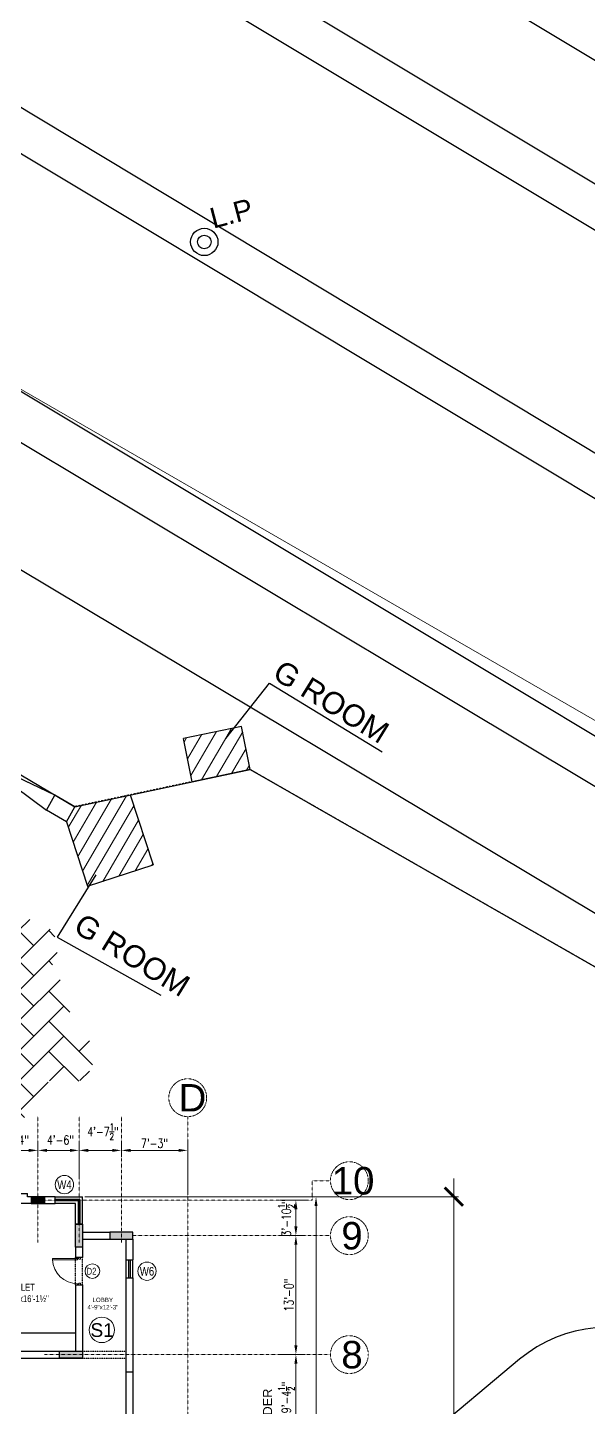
# Model space of a CAD drawing. Header units: inches. Extents: x -110725 to 51121, y 8404 to 44825.
# Drawn here: x -34728 to -33992, y 23447 to 25256 of the extents above; entities that cross this region are included whole.
import ezdxf
from ezdxf.enums import TextEntityAlignment as Align

# ---------------------------------------------------------------- set-up
doc = ezdxf.new("R2010")
doc.units = ezdxf.units.IN
doc.header["$LTSCALE"] = 0.1
doc.header["$MEASUREMENT"] = 0
doc.linetypes.add('CENTER', pattern=[2, 1.25, -0.25, 0.25, -0.25])
doc.linetypes.add('DASHED', pattern=[0.75, 0.5, -0.25])
doc.layers.get('0').update_dxf_attribs({"color": 1, "lineweight": 0})
doc.layers.get('Defpoints').update_dxf_attribs({"lineweight": 0})
for name, color, linetype in [('boundary', 6, 'Continuous'), ('building', 6, 'Continuous'), ('COL', 6, 'Continuous'), ('Column Hatch', 7, 'Continuous'), ('GF', 1, 'Continuous'), ('GFW', 5, 'Continuous'), ('GREEN BELT', 80, 'Continuous'), ('POLE', 7, 'Continuous'), ('road', 8, 'Continuous'), ('SEAL', 7, 'Continuous')]:
    doc.layers.add(name, color=color, linetype=linetype)
for name, color, linetype, lineweight in [('CAR', 4, 'Continuous', 0), ('dim', 252, 'Continuous', 0), ('DOOR', 32, 'Continuous', 0), ('GRID', 8, 'CENTER', 0), ('HATCH', 5, 'Continuous', 5), ('TEXT', 3, 'Continuous', 0)]:
    doc.layers.add(name, color=color, linetype=linetype, lineweight=lineweight)
doc.styles.add('ATIF', font='arial.ttf')
doc.styles.add('EHSAN', font='arial.ttf', dxfattribs={"height": 54})
doc.styles.add('MONOTXT', font='@Arial Unicode MS')
doc.styles.add('ROMANS', font='arial.ttf', dxfattribs={"width": 0.8, "height": 15})
doc.styles.get("Standard").update_dxf_attribs({"font": 'arial.ttf'})
doc.styles.add('WORKING', font='romans.shx', dxfattribs={"width": 0.75})
doc.dimstyles.new('1-8', dxfattribs={"dimtxt": 6, "dimasz": 6, "dimexe": 3, "dimexo": 1, "dimgap": 2, "dimtad": 1, "dimdec": 1, "dimzin": 3, "dimdsep": 46, "dimlunit": 4, "dimtxsty": 'WORKING', "dimcen": 2, "dimdle": 3, "dimadec": 0, "dimazin": 0, "dimtfac": 0.75, "dimtdec": 1, "dimtofl": 0, "dimtmove": 1, "dimatfit": 0, "dimfxl": 4, "dimtolj": 1, "dimtzin": 0, "dimlwd": -1, "dimlwe": -1, "dimarcsym": 1})
doc.dimstyles.new('DIM1', dxfattribs={"dimtxt": 54, "dimasz": 6, "dimexe": 6, "dimexo": 3, "dimgap": 1, "dimtad": 0, "dimzin": 0, "dimdsep": 46, "dimlunit": 4, "dimtxsty": 'EHSAN', "dimblk": 'ARCHTICK', "dimcen": 3, "dimdle": 6, "dimclrd": 4, "dimclre": 4, "dimclrt": 6, "dimadec": 0, "dimazin": 0, "dimtfac": 1, "dimtofl": 0, "dimtmove": 1, "dimatfit": 3, "dimldrblk": 'ARCHTICK', "dimfxl": 4, "dimtolj": 1, "dimtzin": 3, "dimlwd": -1, "dimlwe": -1, "dimarcsym": 0})
doc.dimstyles.get("Standard").update_dxf_attribs({"dimtxt": 0.18, "dimasz": 0.18, "dimexe": 0.18, "dimexo": 0.0625, "dimgap": 0.09, "dimtad": 0, "dimtih": 1, "dimtoh": 1, "dimdec": 4, "dimzin": 0, "dimdsep": 46, "dimtxsty": 'Standard', "dimcen": 0.09, "dimadec": 0, "dimazin": 0, "dimtfac": 1, "dimtdec": 4, "dimtofl": 0, "dimtmove": 0, "dimatfit": 3, "dimfxl": 1, "dimtolj": 1, "dimtzin": 0, "dimarcsym": 0})
pattern_1 = [(59.691365, (-312266.656, -301062.324), (-12.8563571, 7.51524793), [])]

# ---------------------------------------------------------------- blocks, each defined once
blk = doc.blocks.new('LP')
at = {"layer": 'POLE', "linetype": 'Continuous'}
for radius in [2.24, 1.12]:
    blk.add_circle((39544.58, 18392.87), radius, dxfattribs=at)
at = {"layer": 'SEAL', "color": 7, "linetype": 'Continuous', "lineweight": 25, "style": 'MONOTXT'}
blk.add_text('L.P', height=3.36, dxfattribs=at).set_placement((39550.06, 18394.6), align=Align.CENTER)
blk = doc.blocks.new('_ArchTick')
at = {"color": 0, "linetype": 'ByBlock', "const_width": 0.15}
blk.add_lwpolyline([(-0.5, -0.5), (0.5, 0.5)], dxfattribs=at)
blk = doc.blocks.new('*D36')
at = {"layer": 'Defpoints', "color": 0, "transparency": 16777216}
for p in [(-34844.4, 24844.2), (-34980.2, 24608.8, 1175.7), (-31891.2, 22827, 1175.7)]:
    blk.add_point(p, dxfattribs=at)
at = {"layer": 'dim', "color": 4, "transparency": 16777216}
for p, q in [((-34978.7, 24611.4), (-34841.4, 24849.4)), ((-34865.2, 24856.2), (-33399.6, 24010.9)), ((-31734.6, 23050.4), (-33200.1, 23895.8)), ((-31889.7, 22829.6), (-31752.3, 23067.6))]:
    blk.add_line(p, q, dxfattribs=at)
at = {"layer": 'dim', "color": 4, "transparency": 16777216, "xscale": 24, "yscale": 24, "zscale": 24}
for p, rotation in [((-34844.4, 24844.2), 150.0229745556264), ((-31755.3, 23062.4), 330.0229745556264)]:
    blk.add_blockref('_ArchTick', p, dxfattribs=dict(at, rotation=rotation))
at = {"layer": 'dim', "color": 6, "transparency": 16777216, "insert": (-33299.9, 23953.3), "char_height": 54, "attachment_point": 5, "rotation": 330.023, "style": 'EHSAN'}
blk.add_mtext('\\A1;297\'-2"', dxfattribs=at)
blk = doc.blocks.new('*D57')
at = {"layer": 'Defpoints', "color": 0, "transparency": 16777216}
for p in [(-34655.6, 23723), (-34168.6, 23723), (-34679.6, 21837.4)]:
    blk.add_point(p, dxfattribs=at)
at = {"layer": 'dim', "color": 4, "transparency": 16777216}
for p, q in [((-34168.6, 23747), (-34168.6, 22912.1)), ((-34652.6, 23723), (-34162.6, 23723)), ((-34168.6, 21813.4), (-34168.6, 22648.3)), ((-34676.6, 21837.4), (-34162.6, 21837.4))]:
    blk.add_line(p, q, dxfattribs=at)
at = {"layer": 'dim', "color": 4, "transparency": 16777216, "xscale": 24, "yscale": 24, "zscale": 24}
for p, rotation in [((-34168.6, 23723), 90), ((-34168.6, 21837.4), 270)]:
    blk.add_blockref('_ArchTick', p, dxfattribs=dict(at, rotation=rotation))
at = {"layer": 'dim', "color": 6, "transparency": 16777216, "insert": (-34168.6, 22780.2), "char_height": 54, "attachment_point": 5, "rotation": 90, "style": 'EHSAN'}
blk.add_mtext('\\A1;157\'-1{\\H1.000000x;\\S1/2;}"', dxfattribs=at)
blk = doc.blocks.new('*D2974')
at = {"layer": 'Defpoints', "color": 0, "transparency": 16777216}
for p in [(-34409.2, 23516), (-34375.7, 23516), (-34409.2, 23403.5)]:
    blk.add_point(p, dxfattribs=at)
at = {"layer": 'dim', "color": 0, "transparency": 16777216}
for p, q in [((-34397.2, 23516), (-34363.7, 23516)), ((-34375.7, 23415.5), (-34375.7, 23504)), ((-34397.2, 23403.5), (-34363.7, 23403.5))]:
    blk.add_line(p, q, dxfattribs=at)
for points in [[(-34377.7, 23504), (-34373.7, 23504), (-34375.7, 23516)], [(-34377.7, 23415.5), (-34373.7, 23415.5), (-34375.7, 23403.5)]]:
    blk.add_solid(points, dxfattribs=at)
at = {"layer": 'dim', "color": 0, "transparency": 16777216, "insert": (-34388.2, 23459.7), "char_height": 12, "attachment_point": 5, "rotation": 90, "style": 'WORKING'}
blk.add_mtext('\\A1;9\'-4{\\H0.75x;\\S1/2;}"', dxfattribs=at)
blk = doc.blocks.new('*D2975')
at = {"layer": 'Defpoints', "color": 0, "transparency": 16777216}
for p in [(-34655.6, 23723), (-34412.3, 21841.9), (-34349.3, 21841.9)]:
    blk.add_point(p, dxfattribs=at)
at = {"layer": 'dim', "color": 0, "transparency": 16777216}
for p, q in [((-34643.6, 23723), (-34337.3, 23723)), ((-34349.3, 23711), (-34349.3, 21853.9)), ((-34400.3, 21841.9), (-34337.3, 21841.9))]:
    blk.add_line(p, q, dxfattribs=at)
for points in [[(-34351.3, 23711), (-34347.3, 23711), (-34349.3, 23723)], [(-34351.3, 21853.9), (-34347.3, 21853.9), (-34349.3, 21841.9)]]:
    blk.add_solid(points, dxfattribs=at)
at = {"layer": 'dim', "color": 0, "transparency": 16777216, "insert": (-34358.4, 22782.4), "char_height": 12, "attachment_point": 5, "rotation": 90, "style": 'WORKING'}
blk.add_mtext('\\A1;156\'-9"', dxfattribs=at)
blk = doc.blocks.new('D2')
for p, q in [((-3, 34.9), (-1.5, 34.9)), ((-3, 1.9), (-3, 34.9)), ((-1.5, 34.9), (-1.5, 1.9)), ((-34.5, 1.9), (-36, 1.9)), ((-36, 1.9), (-36, -1.9)), ((-34.5, 0.4), (-34.5, 1.9)), ((-33.8, 0.4), (-34.5, 0.4)), ((-33.8, -1.9), (-33.8, 0.4)), ((-1.5, 1.9), (-3, 1.9)), ((-2.2, 0.4), (-2.2, -1.9)), ((-1.5, 0.4), (-2.2, 0.4)), ((0, 1.9), (-1.5, 1.9)), ((-1.5, 1.9), (-1.5, 0.4)), ((0, -1.9), (0, 1.9)), ((-36, -1.9), (-33.8, -1.9)), ((-2.2, -1.9), (0, -1.9))]:
    blk.add_line(p, q)
blk.add_arc((-1.5, 1.9), 33, 92.6053, 180)
blk = doc.blocks.new('*D2989')
at = {"layer": 'Defpoints', "color": 0, "transparency": 16777216}
for p in [(-34409.2, 23672), (-34409.2, 23516), (-34375.7, 23516)]:
    blk.add_point(p, dxfattribs=at)
at = {"layer": 'dim', "color": 0, "transparency": 16777216}
for p, q in [((-34397.2, 23672), (-34363.7, 23672)), ((-34375.7, 23660), (-34375.7, 23528)), ((-34397.2, 23516), (-34363.7, 23516))]:
    blk.add_line(p, q, dxfattribs=at)
for points in [[(-34377.7, 23660), (-34373.7, 23660), (-34375.7, 23672)], [(-34377.7, 23528), (-34373.7, 23528), (-34375.7, 23516)]]:
    blk.add_solid(points, dxfattribs=at)
at = {"layer": 'dim', "color": 0, "transparency": 16777216, "insert": (-34384.9, 23594), "char_height": 12, "attachment_point": 5, "rotation": 90, "style": 'WORKING'}
blk.add_mtext('\\A1;13\'-0"', dxfattribs=at)
blk = doc.blocks.new('*D2990')
at = {"layer": 'Defpoints', "color": 0, "transparency": 16777216}
for p in [(-34409.2, 23718.5), (-34375.7, 23718.5), (-34409.2, 23672)]:
    blk.add_point(p, dxfattribs=at)
at = {"layer": 'dim', "color": 0, "transparency": 16777216}
for p, q in [((-34397.2, 23718.5), (-34363.7, 23718.5)), ((-34375.7, 23684), (-34375.7, 23706.5)), ((-34397.2, 23672), (-34363.7, 23672))]:
    blk.add_line(p, q, dxfattribs=at)
for points in [[(-34377.7, 23706.5), (-34373.7, 23706.5), (-34375.7, 23718.5)], [(-34377.7, 23684), (-34373.7, 23684), (-34375.7, 23672)]]:
    blk.add_solid(points, dxfattribs=at)
at = {"layer": 'dim', "color": 0, "transparency": 16777216, "insert": (-34388.2, 23695.2), "char_height": 12, "attachment_point": 5, "rotation": 90, "style": 'WORKING'}
blk.add_mtext('\\A1;3\'-10{\\H0.75x;\\S1/2;}"', dxfattribs=at)
blk = doc.blocks.new('*D2981')
at = {"layer": 'Defpoints', "color": 0, "transparency": 16777216}
for p in [(-34517.6, 23783.8), (-34604.6, 23763.5), (-34517.6, 23718.5)]:
    blk.add_point(p, dxfattribs=at)
at = {"layer": 'dim', "color": 0, "transparency": 16777216}
for p, q in [((-34604.6, 23775.5), (-34604.6, 23795.8)), ((-34592.6, 23783.8), (-34529.6, 23783.8)), ((-34517.6, 23730.5), (-34517.6, 23795.8))]:
    blk.add_line(p, q, dxfattribs=at)
for points in [[(-34592.6, 23785.8), (-34592.6, 23781.8), (-34604.6, 23783.8)], [(-34529.6, 23785.8), (-34529.6, 23781.8), (-34517.6, 23783.8)]]:
    blk.add_solid(points, dxfattribs=at)
at = {"layer": 'dim', "color": 0, "transparency": 16777216, "insert": (-34561.1, 23793), "char_height": 12, "attachment_point": 5, "style": 'WORKING'}
blk.add_mtext('\\A1;7\'-3"', dxfattribs=at)
blk = doc.blocks.new('*D2982')
at = {"layer": 'Defpoints', "color": 0, "transparency": 16777216}
for p in [(-34660.1, 23783.8), (-34604.6, 23763.5), (-34660.1, 23734.8)]:
    blk.add_point(p, dxfattribs=at)
at = {"layer": 'dim', "color": 0, "transparency": 16777216}
for p, q in [((-34660.1, 23746.8), (-34660.1, 23795.8)), ((-34616.6, 23783.8), (-34648.1, 23783.8)), ((-34604.6, 23775.5), (-34604.6, 23795.8))]:
    blk.add_line(p, q, dxfattribs=at)
for points in [[(-34648.1, 23785.8), (-34648.1, 23781.8), (-34660.1, 23783.8)], [(-34616.6, 23785.8), (-34616.6, 23781.8), (-34604.6, 23783.8)]]:
    blk.add_solid(points, dxfattribs=at)
at = {"layer": 'dim', "color": 0, "transparency": 16777216, "insert": (-34628.7, 23808.3), "char_height": 12, "attachment_point": 5, "style": 'WORKING'}
blk.add_mtext('\\A1;4\'-7{\\H0.75x;\\S1/2;}"', dxfattribs=at)
blk = doc.blocks.new('*D2983')
at = {"layer": 'Defpoints', "color": 0, "transparency": 16777216}
for p in [(-34660.1, 23783.8), (-34714, 23763.5), (-34660.1, 23734.8)]:
    blk.add_point(p, dxfattribs=at)
at = {"layer": 'dim', "color": 0, "transparency": 16777216}
for p, q in [((-34714, 23775.5), (-34714, 23795.8)), ((-34702, 23783.8), (-34672.1, 23783.8)), ((-34660.1, 23746.8), (-34660.1, 23795.8))]:
    blk.add_line(p, q, dxfattribs=at)
for points in [[(-34702, 23785.8), (-34702, 23781.8), (-34714, 23783.8)], [(-34672.1, 23785.8), (-34672.1, 23781.8), (-34660.1, 23783.8)]]:
    blk.add_solid(points, dxfattribs=at)
at = {"layer": 'dim', "color": 0, "transparency": 16777216, "insert": (-34684.5, 23797.4), "char_height": 12, "attachment_point": 5, "style": 'WORKING'}
blk.add_mtext('\\A1;4\'-6"', dxfattribs=at)
blk = doc.blocks.new('*D2984')
at = {"layer": 'Defpoints', "color": 0, "transparency": 16777216}
for p in [(-34789.8, 23783.8), (-34789.8, 23774.4), (-34714, 23763.5)]:
    blk.add_point(p, dxfattribs=at)
at = {"layer": 'dim', "color": 0, "transparency": 16777216}
for p, q in [((-34789.8, 23786.4), (-34789.8, 23795.8)), ((-34726, 23783.8), (-34777.8, 23783.8)), ((-34714, 23775.5), (-34714, 23795.8))]:
    blk.add_line(p, q, dxfattribs=at)
for points in [[(-34777.8, 23785.8), (-34777.8, 23781.8), (-34789.8, 23783.8)], [(-34726, 23785.8), (-34726, 23781.8), (-34714, 23783.8)]]:
    blk.add_solid(points, dxfattribs=at)
at = {"layer": 'dim', "color": 0, "transparency": 16777216, "insert": (-34743.6, 23797.4), "char_height": 12, "attachment_point": 5, "style": 'WORKING'}
blk.add_mtext('\\A1;6\'-4"', dxfattribs=at)

msp = doc.modelspace()

# ---------------------------------------------------------------- hatches: boundary and pattern name
at = {"layer": 'Column Hatch'}
h = msp.add_hatch(color=256, dxfattribs=at)
h.dxf.hatch_style = 1
h.paths.add_polyline_path([(-34705.04503, 23722.95994), (-34723.05107, 23722.95994), (-34723.05107, 23713.95994), (-34705.04503, 23713.95994)])
h = msp.add_hatch(color=256, dxfattribs=at)
h.dxf.hatch_style = 1
h.paths.add_polyline_path([(-34664.55107, 23656.9645), (-34664.55107, 23686.97054), (-34655.55107, 23686.97054), (-34655.55107, 23656.9645)])
h = msp.add_hatch(color=256, dxfattribs=at)
h.dxf.hatch_style = 1
h.paths.add_polyline_path([(-34589.55107, 23676.46752), (-34619.55711, 23676.46752), (-34619.55711, 23667.46752), (-34589.55107, 23667.46752)])
h = msp.add_hatch(color=256, dxfattribs=at)
h.dxf.hatch_style = 1
h.paths.add_polyline_path([(-34685.55711, 23520.4645), (-34655.55107, 23520.4645), (-34655.55107, 23511.4645), (-34685.55711, 23511.4645)])
h = msp.add_hatch(color=256, dxfattribs=at)
h.dxf.hatch_style = 1
h.paths.add_polyline_path([(-34685.55711, 23520.4645), (-34655.55107, 23520.4645), (-34655.55107, 23511.4645), (-34685.55711, 23511.4645)])
at = {"layer": 'HATCH', "linetype": 'Continuous'}
h = msp.add_hatch(dxfattribs=at)
h.set_pattern_fill('ANSI31', color=256, scale=119.134175, angle=14.69136504, style=0)
h.set_pattern_definition(pattern_1)
h.paths.add_polyline_path([(-34446.82635, 24339.74372), (-34523.28048, 24324.13246), (-34511.85268, 24267.25104), (-34435.52017, 24283.46768)])
h = msp.add_hatch(dxfattribs=at)
h.set_pattern_fill('ANSI31', color=256, scale=119.134175, angle=14.69136504, style=0)
h.set_pattern_definition(pattern_1)
h.paths.add_polyline_path([(-34592.89084, 24250.03469), (-34665.81224, 24234.54273), (-34676.65404, 24214.82716), (-34649.1592, 24130.15791), (-34563.04392, 24158.12232)])
at = {"layer": 'HATCH'}
h = msp.add_hatch(dxfattribs=at)
h.set_pattern_fill('AR-HBONE', color=251, scale=7)
h.set_pattern_definition([(45, (2086.747, 2926.683), (3e-15, 39.59798), [84, -28]), (135, (2106.546, 2946.482), (3e-15, 39.59798), [84, -28])])
edge = h.paths.add_edge_path()
edge.add_arc((-34717.34123, 23974.72519), 46.23757, 321.43452144, 431.43452134)
edge.add_arc((-34726.9221, 24048.38576), 38.47577, 309.17031682, 509.43681154)
edge.add_arc((-34801.18695, 24046.83481), 46.23757, 27.17260702, 137.17260692)
edge.add_arc((-34870.81153, 24065.22809), 38.01942, 20.0565317, 210.02676781)
edge.add_arc((-34901.38051, 24000.02508), 46.23757, 92.91069259, 202.91069249)
edge.add_arc((-34916.93677, 23944.5138), 46.23757, 125.77973538, 235.77973528)
edge.add_arc((-34899.87556, 23889.44644), 46.23757, 158.64877817, 268.64877807)
edge.add_arc((-34855.65942, 23852.45411), 46.23757, 191.51782095, 301.51782086)
edge.add_arc((-34792.30652, 23808.24717), 39.47334, 173.02945644, 385.74427095)
edge.add_arc((-34746.55137, 23870.49113), 46.23757, 257.25590653, 367.25590643)
edge.add_arc((-34679.01191, 23907.77403), 38.18832, 235.42339105, 453.26703682)

# ---------------------------------------------------------------- linework, layer by layer
at = {"layer": 'boundary', "linetype": 'CENTER', "elevation": -26.09038}
for points in [[(-34435.52017, 24283.46768), (-31891.5332, 22827.19774)], [(-34511.85268, 24267.25104), (-34665.81224, 24234.54273)]]:
    msp.add_lwpolyline(points, dxfattribs=at)
at = {"layer": 'building', "linetype": 'Continuous'}
for points, elevation in [([(-41710.86638, 20787.09078), (-39546.06335, 24214.83069), (-39358.80114, 24266.09692), (-39237.72157, 24450.76329), (-39274.4766, 24650.22286), (-38256.61817, 26306.46684), (-37948.3386, 26390.86365), (-34980.20533, 24608.79412), (-34944.00968, 24483.42297), (-34980.30988, 24420.82334), (-34665.81224, 24234.54273), (-34435.52017, 24283.46768), (-31891.15632, 22826.982)], 1.07221), ([(-34890.02496, 24369.12019), (-34702.83559, 24230.13172)], 5.71844), ([(-34691.9938, 24249.84729), (-34900.86676, 24349.40462)], 3.33576), ([(-34435.52017, 24283.46768), (-34446.82635, 24339.74372), (-34523.28048, 24324.13246)], 1.07221), ([(-34511.85268, 24267.25104), (-34523.28048, 24324.13246)], 1.07221), ([(-34435.52017, 24283.46768), (-34511.86139, 24267.29438)], 1.07221), ([(-34702.83559, 24230.13172), (-34691.9938, 24249.84729)], 5.59931), ([(-34676.65404, 24214.82716), (-34665.81224, 24234.54273), (-34691.9938, 24249.84729)], 3.33576), ([(-34592.89084, 24250.03469), (-34563.04392, 24158.12232)], 3.33576), ([(-34676.65404, 24214.82716), (-34702.83559, 24230.13172)], 5.59931), ([(-34676.65404, 24214.82716), (-34649.1592, 24130.15791)], 3.33576), ([(-34649.1592, 24130.15791), (-34563.04392, 24158.12232)], 3.09749)]:
    msp.add_lwpolyline(points, dxfattribs=dict(at, elevation=elevation))
at = {"layer": 'CAR', "linetype": 'Continuous'}
msp.add_circle((-33960.35096, 21924.4645, 27.16259), 11425.94255, dxfattribs=at)
at = {"layer": 'COL', "linetype": 'Continuous'}
for points in [[(-34705.04503, 23722.95994), (-34723.05107, 23722.95994), (-34723.05107, 23713.95994), (-34705.04503, 23713.95994)], [(-34664.55107, 23656.9645), (-34664.55107, 23686.97054), (-34655.55107, 23686.97054), (-34655.55107, 23656.9645)], [(-34589.55107, 23676.46752), (-34619.55711, 23676.46752), (-34619.55711, 23667.46752), (-34589.55107, 23667.46752)], [(-34685.55711, 23520.4645), (-34655.55107, 23520.4645), (-34655.55107, 23511.4645), (-34685.55711, 23511.4645)], [(-34685.55711, 23520.4645), (-34655.55107, 23520.4645), (-34655.55107, 23511.4645), (-34685.55711, 23511.4645)], [(-34685.55711, 23520.4645), (-34655.55107, 23520.4645), (-34655.55107, 23511.4645), (-34685.55711, 23511.4645)], [(-34685.55711, 23520.4645), (-34655.55107, 23520.4645), (-34655.55107, 23511.4645), (-34685.55711, 23511.4645)]]:
    msp.add_lwpolyline(points, close=True, dxfattribs=at)
at = {"layer": 'GF'}
for p, q in [((-34763.55107, 23727.45994), (-34727.55107, 23727.45994)), ((-34727.55107, 23722.95994), (-34727.55107, 23727.45994)), ((-34723.05107, 23713.95994), (-34763.55107, 23713.95994)), ((-34723.05107, 23722.95994), (-34727.55107, 23722.95994)), ((-34691.55107, 23722.9645), (-34705.04503, 23722.95994)), ((-34705.04503, 23713.95994), (-34691.55107, 23713.95994)), ((-34691.55107, 23713.9645), (-34691.55107, 23722.9645)), ((-34655.55107, 23686.95994), (-34664.55107, 23686.95994)), ((-34655.55107, 23686.95994), (-34664.55107, 23686.95994)), ((-34655.55107, 23676.46752), (-34619.55711, 23676.46752)), ((-34664.55107, 23656.9645), (-34664.55107, 23643.4645)), ((-34655.55107, 23667.46752), (-34619.55711, 23667.46752)), ((-34655.55107, 23656.9645), (-34655.55107, 23643.4645)), ((-34655.55107, 23656.9645), (-34655.55107, 23643.4645)), ((-34598.55107, 23667.46752), (-34598.55107, 23640.46752)), ((-34589.55107, 23667.46752), (-34589.55107, 23640.46752)), ((-34655.55107, 23643.4645), (-34664.55107, 23643.4645)), ((-34598.55107, 23640.46752), (-34589.55107, 23640.46752)), ((-34664.55107, 23607.4645), (-34655.55107, 23607.4645)), ((-34664.55107, 23607.4645), (-34664.55107, 23520.4645)), ((-34655.55107, 23607.4645), (-34655.55107, 23511.4645)), ((-34598.55107, 23616.46752), (-34598.55107, 23493.4645)), ((-34598.55107, 23616.46752), (-34589.55107, 23616.46752)), ((-34589.55107, 23616.46752), (-34589.55107, 23493.4645)), ((-34655.55107, 23557.9645), (-34655.55107, 23511.4645)), ((-34943.55107, 23511.4645), (-34655.55107, 23511.4645)), ((-34787.55107, 23520.4645), (-34664.55107, 23520.4645)), ((-34598.55107, 23493.4645), (-34589.55107, 23493.4645))]:
    msp.add_line(p, q, dxfattribs=at)
at = {"layer": 'GFW'}
for p, q in [((-34691.55107, 23722.9645), (-34655.55107, 23722.9645)), ((-34659.05107, 23719.4645), (-34691.55107, 23719.4645)), ((-34661.05107, 23717.4645), (-34691.55107, 23717.4645)), ((-34664.55107, 23713.9645), (-34691.55107, 23713.9645)), ((-34664.55107, 23686.9645), (-34664.55107, 23713.9645)), ((-34661.05107, 23717.4645), (-34661.05107, 23686.9645)), ((-34659.05107, 23719.4645), (-34659.05107, 23686.9645)), ((-34655.55107, 23686.9645), (-34655.55107, 23722.9645)), ((-34598.55107, 23640.46752), (-34598.55107, 23616.46752)), ((-34595.05107, 23640.46752), (-34595.05107, 23616.46752)), ((-34593.05107, 23640.46752), (-34593.05107, 23616.46752)), ((-34589.55107, 23616.46752), (-34589.55107, 23640.46752)), ((-34787.55107, 23544.4645), (-34664.55107, 23544.4645))]:
    msp.add_line(p, q, dxfattribs=at)
at = {"layer": 'GFW', "linetype": 'DASHED'}
for p, q in [((-34664.55107, 23607.4645), (-34664.55107, 23643.4645)), ((-34655.55107, 23607.4645), (-34655.55107, 23643.4645)), ((-34655.55107, 23520.4645), (-34598.55107, 23520.4645)), ((-34655.55107, 23511.4645), (-34598.55107, 23511.4645))]:
    msp.add_line(p, q, dxfattribs=at)
at = {"layer": 'GFW', "color": 2}
for p, q in [((-34598.55107, 23493.4645), (-34598.55107, 23433.4645)), ((-34589.55107, 23493.4645), (-34589.55107, 23433.4645))]:
    msp.add_line(p, q, dxfattribs=at)
at = {"layer": 'GREEN BELT', "linetype": 'Continuous'}
msp.add_line((-34082.25692, 23509.86648), (-34230.55703, 23385.78885), dxfattribs=at)
at = {"layer": 'GREEN BELT', "linetype": 'Continuous', "elevation": 6.55238}
for points in [[(-39398.39957, 27959.75644), (-26689.61813, 20306.28942), (-26356.16376, 20114.87979)], [(-26356.16376, 20114.87979), (-26172.20898, 20026.27814), (-26155.72011, 20014.59036), (-26159.32003, 20003.42417), (-26274.56308, 20008.92592), (-26843.79398, 20348.01523), (-39427.62699, 27910.4647)]]:
    msp.add_lwpolyline(points, dxfattribs=at)
at = {"layer": 'GREEN BELT', "linetype": 'Continuous'}
msp.add_arc((-33966.75244, 23371.81317), 180, 60.21162085, 129.91806794, dxfattribs=at)
at = {"layer": 'GRID'}
for p, q in [((-34714.04805, 23662.96906), (-34714.04805, 23828.10564)), ((-34660.05107, 23662.96906), (-34660.05107, 23828.10564)), ((-34604.55409, 23662.96906), (-34604.55409, 23828.10564)), ((-34517.55107, 23415.4645), (-34517.55107, 23828.10564)), ((-34354.37555, 23744.05899), (-34354.37555, 23718.45994)), ((-34330.37555, 23744.05899), (-34354.37555, 23744.05899)), ((-34705.04503, 23718.45994), (-34354.37555, 23718.45994)), ((-34589.55107, 23671.96752), (-34330.37555, 23671.96752)), ((-34705.4053, 23515.9645), (-34330.37555, 23515.9645))]:
    msp.add_line(p, q, dxfattribs=at)
for centre in [(-34517.55107, 23852.91659), (-34305.5646, 23744.05899), (-34305.5646, 23671.96752), (-34305.5646, 23515.9645)]:
    msp.add_circle(centre, 24.81095, dxfattribs=at)
at = {"layer": 'road', "linetype": 'Continuous'}
for points, elevation in [([(-23085.40667, 20175.56966), (-24127.37715, 20026.77406), (-24885.77817, 20041.24794), (-25186.76079, 20066.52914), (-25358.58587, 20097.59272), (-25838.96347, 20224.61767), (-26335.45509, 20461.95732), (-38394.18629, 27698.09241)], 5.71844), ([(-23078.04682, 20124.03087), (-24124.17323, 19974.6418), (-24888.45647, 19989.22794), (-25193.58594, 20014.85745), (-25369.88927, 20046.73064), (-25857.00273, 20175.53674), (-26360.13096, 20416.0489), (-38420.48674, 27653.15887)], 5.71844), ([(-25409.29349, 20261.40322), (-25614.46777, 20280.53774), (-26247.69737, 20578.19871), (-37423.65028, 27274.65336)], 0.23827), ([(-26913.15578, 20083.63124), (-27138.79282, 20218.94372), (-38707.52827, 27162.757)], 4.40796), ([(-38738.57101, 27109.72141), (-26966.64816, 20058.33929)], 1.42961), ([(-38170.82777, 26513.70008), (-38088.52878, 26528.62687), (-37933.48875, 26477.02846), (-37731.43217, 26336.76517), (-28581.70415, 20864.22481), (-27969.98026, 20463.11896)], 3.21662)]:
    msp.add_lwpolyline(points, dxfattribs=dict(at, elevation=elevation))
at = {"layer": 'TEXT', "linetype": 'Continuous'}
for centre, radius in [((-34679.246, 23738.90325), 12.02213), ((-34642.65107, 23625.43227), 9.61771), ((-34570.98272, 23625.38438), 12.02213)]:
    msp.add_circle(centre, radius, dxfattribs=at)
at = {"layer": 'TEXT'}
msp.add_circle((-34630.13285, 23548.26991), 16.6286, dxfattribs=at)

# ---------------------------------------------------------------- block references
at = {"layer": 'building', "linetype": 'Continuous', "xscale": 8.002064570160488, "yscale": 8.002064570160488, "zscale": 8.002064570160488, "rotation": 14.69136503644292}
msp.add_blockref('LP', (-303261.56383, -197646.34304, 13.34303), dxfattribs=at)
at = {"layer": 'DOOR', "rotation": 90.00000000047643}
msp.add_blockref('D2', (-34660.05107, 23643.4645), dxfattribs=at)

# ---------------------------------------------------------------- texts
at = {"layer": 'TEXT', "color": 7, "linetype": 'Continuous', "lineweight": 25}
for p in [(-34408.16887, 24404.00598), (-34669.29107, 24071.80768)]:
    msp.add_text('G ROOM', height=28.787522, rotation=328.3723565, dxfattribs=at).set_placement(p)
at = {"layer": 'TEXT', "linetype": 'Continuous', "style": 'ROMANS', "width": 0.8}
for s, height, p in [('W4', 11.25, (-34688.67644, 23733.12064)), ('D2', 9, (-34650.19542, 23620.80618)), ('W6', 11.25, (-34580.41317, 23619.60177))]:
    msp.add_text(s, height=height, dxfattribs=at).set_placement(p)
at = {"layer": 'TEXT', "style": 'ROMANS'}
msp.add_text('FIRE ESCAPE LADDER', height=12, rotation=90, dxfattribs=at).set_placement((-34406.88533, 23287.92334))
at = {"layer": 'TEXT', "attachment_point": 1}
for s, width, gutter_width, insert, char_height, style in [('D', 30.9854961, 15, (-34529.48822, 23870.80776), 36, 'ATIF'), ('10', 30.9854961, 15, (-34328.6516, 23761.95016), 36, 'ATIF'), ('9', 30.9854961, 15, (-34316.12262, 23689.85869), 36, 'ATIF'), ('{\\fArial CYR|b0|i0|c0|p34;    TOILET\\fArial CYR|b0|i0|c204|p34;\\P\\fArial CYR|b0|i0|c0|p34;10\\fArial CYR|b0|i0|c204|p34;\'-\\fArial CYR|b0|i0|c0|p34;3\\fArial CYR|b0|i0|c204|p34;"\\fArial CYR|b0|i0|c0|p34;x16\\fArial CYR|b0|i0|c204|p34;\'-\\fArial CYR|b0|i0|c0|p34;1½\\fArial CYR|b0|i0|c204|p34;"}', 1135.5, 30, (-34764.3489, 23608.81714), 9, 'ROMANS'), ('{\\fArial CYR|b0|i0|c0|p34;   LOBBY\\P4\\fArial CYR|b0|i0|c204|p34;\'-\\fArial CYR|b0|i0|c0|p34;9\\fArial CYR|b0|i0|c204|p34;"\\fArial CYR|b0|i0|c0|p34;x12\\fArial CYR|b0|i0|c204|p34;\'-\\fArial CYR|b0|i0|c0|p34;3\\fArial CYR|b0|i0|c204|p34;"}', 1135.5, 30, (-34649.04221, 23590.55713), 5.76, 'ROMANS'), ('S1', 29.5717298, 15, (-34645.15614, 23557.12145), 18, 'ATIF'), ('8', 30.9854961, 15, (-34316.12262, 23533.85567), 36, 'ATIF')]:
    msp.add_mtext_dynamic_manual_height_columns(s, width=width, gutter_width=gutter_width, heights=[0], dxfattribs=dict(at, insert=insert, char_height=char_height, style=style))

# ---------------------------------------------------------------- dimensions: what is measured, and where the dimension line sits
at = {"layer": 'dim'}
for base, p1, p2, angle, dimstyle, override, picture, middle, dimtype in [((-34844.39468, 24844.24306, -1174.66297), (-31891.15632, 22826.982, 1.07221), (-34980.20533, 24608.79412, 1.07221), 150.02297456, 'DIM1', {"dimtxt": 36, "dimasz": 24, "dimdle": 24}, '*D36', (-33299.87017, 23953.33699, -1174.66297), 161), ((-34660.05107, 23783.83598), (-34604.55409, 23763.45433), (-34660.05107, 23734.75357), 180, '1-8', {"dimtxt": 12, "dimasz": 12, "dimexe": 12, "dimexo": 12, "dimtmove": 1, "dimfxl": 4}, '*D2982', (-34628.70258, 23795.83598), 160), ((-34789.80107, 23783.83598), (-34714.04805, 23763.45433), (-34789.80107, 23774.44586), 180, '1-8', {"dimtxt": 12, "dimasz": 12, "dimexe": 12, "dimexo": 12, "dimtmove": 1, "dimfxl": 4}, '*D2984', (-34743.57734, 23788.2108), 160), ((-34375.74481, 23718.45994), (-34409.18345, 23671.96752), (-34409.18345, 23718.45994), 90, '1-8', {"dimtxt": 12, "dimasz": 12, "dimexe": 12, "dimexo": 12, "dimtmove": 1, "dimfxl": 4}, '*D2990', (-34375.74481, 23695.21373), 160)]:
    dim = msp.add_linear_dim(base=base, p1=p1, p2=p2, angle=angle, dimstyle=dimstyle, override=override, dxfattribs=at)
    dim.commit()
    dim.dimension.update_dxf_attribs({"geometry": picture, "text_midpoint": middle, "dimtype": dimtype})
dim = msp.add_linear_dim(base=(-34660.05107, 23783.83598), p1=(-34714.04805, 23763.45433), p2=(-34660.05107, 23734.75357), dimstyle='1-8', override={"dimtxt": 12, "dimasz": 12, "dimexe": 12, "dimexo": 12, "dimtmove": 1, "dimfxl": 4}, dxfattribs=at)
dim.commit()
dim.dimension.update_dxf_attribs({"geometry": '*D2983', "text_midpoint": (-34684.51876, 23788.2108), "dimtype": 160})
dim = msp.add_linear_dim(base=(-34517.55107, 23783.83598), p1=(-34604.55409, 23763.45433), p2=(-34517.55107, 23718.45994), dimstyle='1-8', override={"dimtxt": 12, "dimasz": 12, "dimexe": 12, "dimexo": 12, "dimtmove": 1, "dimfxl": 4}, dxfattribs=at)
dim.commit()
dim.dimension.update_dxf_attribs({"geometry": '*D2981', "text_midpoint": (-34561.05258, 23792.97884)})
for base, p1, p2, angle, dimstyle, override, picture, middle in [((-34168.63996, 23722.9645, 27.16259), (-34679.55107, 21837.41693, 27.16259), (-34655.55107, 23722.9645, 27.16259), 90, 'DIM1', {"dimtxt": 36, "dimasz": 24, "dimdle": 24}, '*D57', (-34168.63996, 22780.19071, 27.16259)), ((-34349.27091, 21841.91693), (-34655.55107, 23722.9645), (-34412.27989, 21841.91693), 90, '1-8', {"dimtxt": 12, "dimasz": 12, "dimexe": 12, "dimexo": 12, "dimtmove": 1, "dimfxl": 4}, '*D2975', (-34358.41377, 22782.44071)), ((-34375.74481, 23515.9645), (-34409.18345, 23671.96752), (-34409.18345, 23515.9645), 270, '1-8', {"dimtxt": 12, "dimasz": 12, "dimexe": 12, "dimexo": 12, "dimtmove": 1, "dimfxl": 4}, '*D2989', (-34384.88767, 23593.96601)), ((-34375.74481, 23515.9645), (-34409.18345, 23403.4645), (-34409.18345, 23515.9645), 90, '1-8', {"dimtxt": 12, "dimasz": 12, "dimexe": 12, "dimexo": 12, "dimtmove": 1, "dimfxl": 4}, '*D2974', (-34388.24481, 23459.7145))]:
    dim = msp.add_linear_dim(base=base, p1=p1, p2=p2, angle=angle, dimstyle=dimstyle, override=override, dxfattribs=at)
    dim.commit()
    dim.dimension.update_dxf_attribs({"geometry": picture, "text_midpoint": middle})

# ---------------------------------------------------------------- leaders
at = {"layer": 'TEXT', "linetype": 'Continuous'}
for points in [[(-34467.52833, 24323.94236, -1174.66297), (-34410.16471, 24396.44805, -1174.66297), (-34262.55857, 24306.34526, -1174.66297)], [(-34638.01175, 24145.38453, -1174.66297), (-34688.96142, 24063.52632, -1174.66297), (-34552.91178, 23987.23711, -1174.66297)]]:
    msp.add_leader(points, dimstyle='Standard', override={"dimasz": 2, "dimgap": 0.09, "dimtad": 0}, dxfattribs=at)

doc.saveas('drawing.dxf')
